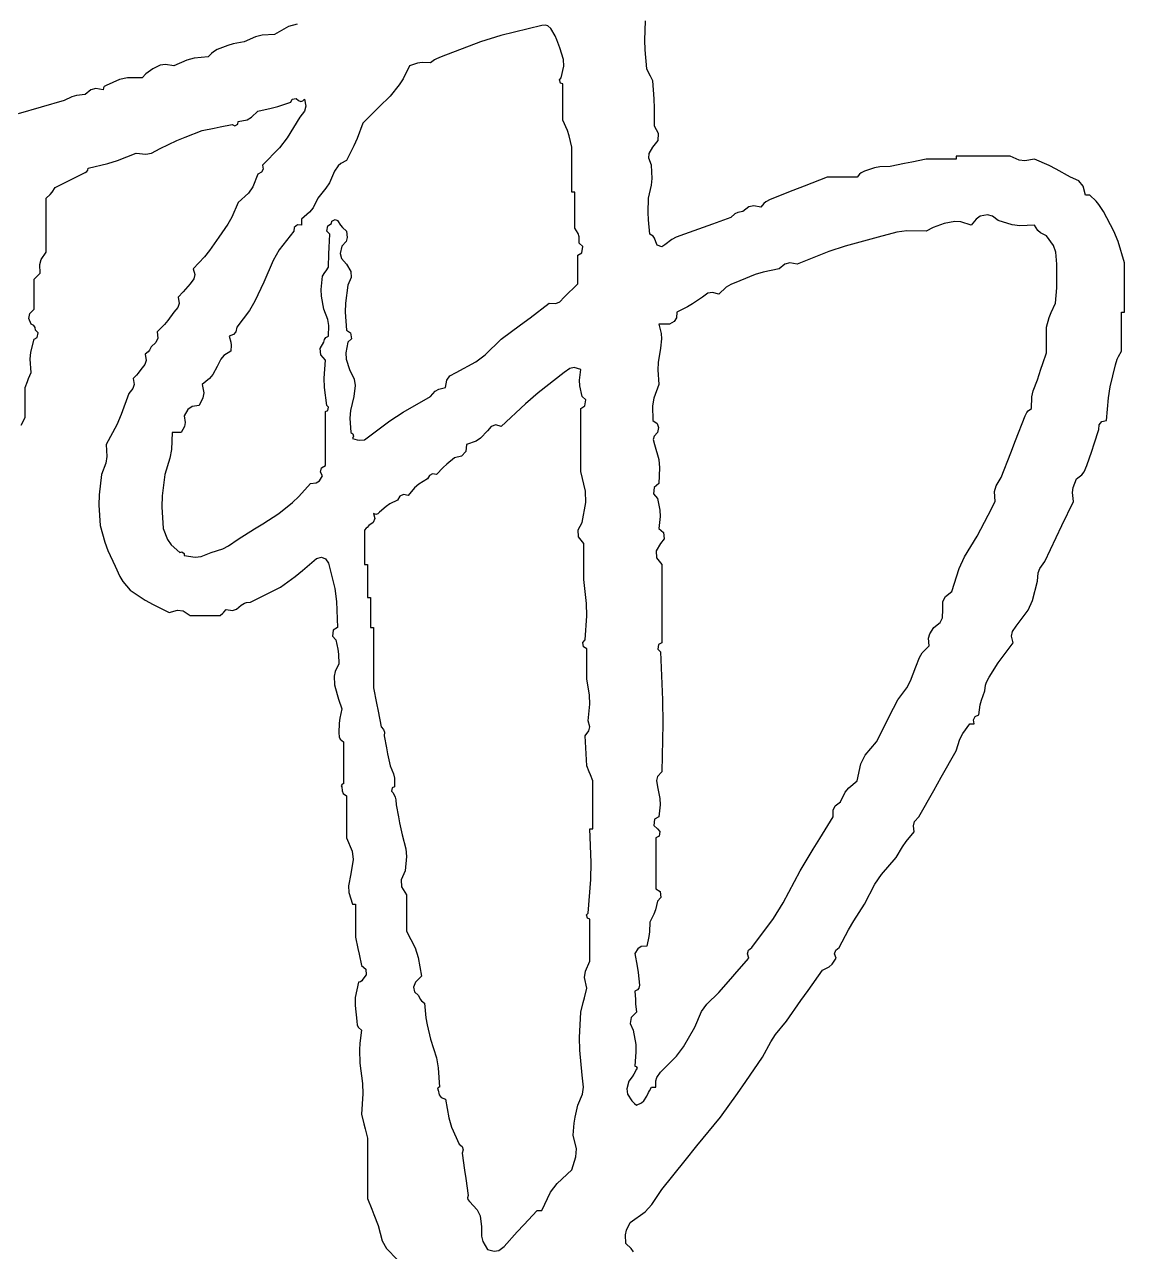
# Model space of a CAD drawing. Header units: millimetres. Extents: x 166235 to 642180, y -176646 to -48310.
# Drawn here: x 270671.5 to 270946.2, y -129372.9 to -129066.5 of the extents above; entities that cross this region are included whole.
import ezdxf

# ---------------------------------------------------------------- set-up
doc = ezdxf.new("R2010")
doc.units = ezdxf.units.MM
doc.header["$LTSCALE"] = 1000

# ---------------------------------------------------------------- blocks, each defined once
blk = doc.blocks.new('NJH')
for p, q in [((9.607355, 9.383949), (9.542323, 9.346971)), ((9.648111, 9.394922), (9.607355, 9.383949)), ((10.778715, 9.388647), (10.58944, 9.341398)), ((10.79619, 9.390497), (10.778715, 9.388647)), ((10.807522, 9.386719), (10.79619, 9.390497)), ((10.820392, 9.374755), (10.807522, 9.386719)), ((10.840805, 9.340611), (10.820392, 9.374755)), ((11.255342, 9.320572), (11.257991, 9.409485)), ((9.403402, 9.312241), (9.352219, 9.303613)), ((9.455539, 9.335958), (9.403402, 9.312241)), ((9.485158, 9.343363), (9.455539, 9.335958)), ((9.542323, 9.346971), (9.485158, 9.343363)), ((10.495714, 9.312021), (10.313332, 9.24278)), ((10.58944, 9.341398), (10.495714, 9.312021)), ((10.849328, 9.322142), (10.840805, 9.340611)), ((10.862068, 9.284456), (10.849328, 9.322142)), ((11.256742, 9.275786), (11.255342, 9.320572)), ((9.251575, 9.258577), (9.236697, 9.24278)), ((9.260153, 9.265725), (9.251575, 9.258577)), ((9.278374, 9.27751), (9.260153, 9.265725)), ((9.326673, 9.296517), (9.278374, 9.27751)), ((9.352219, 9.303613), (9.326673, 9.296517)), ((10.878842, 9.231408), (10.862068, 9.284456)), ((11.264937, 9.187212), (11.256742, 9.275786)), ((9.01487, 9.204723), (8.979694, 9.187212)), ((9.038268, 9.208065), (9.01487, 9.204723)), ((9.076939, 9.201104), (9.038268, 9.208065)), ((9.137287, 9.22793), (9.076939, 9.201104)), ((9.170935, 9.236707), (9.137287, 9.22793)), ((9.236697, 9.24278), (9.170935, 9.236707)), ((10.167465, 9.201104), (10.137274, 9.142105)), ((10.204739, 9.213535), (10.167465, 9.201104)), ((10.225445, 9.216493), (10.204739, 9.213535)), ((10.264709, 9.214996), (10.225445, 9.216493)), ((10.28226, 9.228915), (10.264709, 9.214996)), ((10.292429, 9.234726), (10.28226, 9.228915)), ((10.313332, 9.24278), (10.292429, 9.234726)), ((10.869014, 9.145536), (10.880413, 9.199993)), ((10.880413, 9.199993), (10.878842, 9.231408)), ((8.826273, 9.139217), (8.764368, 9.110806)), ((8.862972, 9.146863), (8.826273, 9.139217)), ((8.931072, 9.145536), (8.862972, 9.146863)), ((8.948404, 9.164398), (8.931072, 9.145536)), ((8.958403, 9.17297), (8.948404, 9.164398)), ((8.979694, 9.187212), (8.958403, 9.17297)), ((10.137274, 9.142105), (10.118828, 9.113727)), ((10.861405, 9.136972), (10.869014, 9.145536)), ((10.865216, 9.121727), (10.861405, 9.136972)), ((11.276051, 9.164985), (11.264937, 9.187212)), ((11.281608, 9.153871), (11.276051, 9.164985)), ((11.292721, 9.131644), (11.281608, 9.153871)), ((8.693939, 9.090624), (8.667123, 9.06913)), ((8.7167, 9.096314), (8.693939, 9.090624)), ((8.750476, 9.089968), (8.7167, 9.096314)), ((8.751815, 9.099895), (8.750476, 9.089968)), ((8.755719, 9.105751), (8.751815, 9.099895)), ((8.764368, 9.110806), (8.755719, 9.105751)), ((10.118828, 9.113727), (10.077167, 9.062184)), ((10.87596, 9.117752), (10.865216, 9.121727)), ((10.87596, 9.05107), (10.87596, 9.117752)), ((11.298183, 9.048424), (11.292721, 9.131644)), ((8.569879, 9.041345), (8.357291, 8.979243)), ((8.606395, 9.058756), (8.569879, 9.041345)), ((8.626921, 9.06462), (8.606395, 9.058756)), ((8.667123, 9.06913), (8.626921, 9.06462)), ((9.558724, 9.014062), (9.618729, 9.034399)), ((9.618729, 9.034399), (9.625021, 9.047093)), ((9.625021, 9.047093), (9.642769, 9.050643)), ((9.642769, 9.050643), (9.653459, 9.041345)), ((9.653459, 9.041345), (9.66422, 9.037416)), ((9.66422, 9.037416), (9.673597, 9.039761)), ((9.673597, 9.039761), (9.681243, 9.048292)), ((9.681243, 9.048292), (9.68759, 9.014516)), ((10.077167, 9.062184), (10.027155, 9.012172)), ((10.87596, 9.017729), (10.87596, 9.05107)), ((11.299575, 9.006662), (11.298183, 9.048424)), ((9.436708, 8.963918), (9.465916, 8.992723)), ((9.465916, 8.992723), (9.527938, 9.005666)), ((9.527938, 9.005666), (9.558724, 9.014062)), ((9.6819, 8.991755), (9.660405, 8.964939)), ((9.68759, 9.014516), (9.6819, 8.991755)), ((10.00215, 8.987166), (9.952138, 8.937155)), ((10.027155, 9.012172), (10.00215, 8.987166)), ((10.87596, 8.951047), (10.87596, 9.017729)), ((11.299667, 8.923263), (11.299575, 9.006662)), ((9.208913, 8.902425), (9.264482, 8.913539)), ((9.264482, 8.913539), (9.292266, 8.919095)), ((9.292266, 8.919095), (9.347834, 8.930209)), ((9.347834, 8.930209), (9.35902, 8.9248)), ((9.35902, 8.9248), (9.373234, 8.931907)), ((9.373234, 8.931907), (9.375618, 8.944101)), ((9.375618, 8.944101), (9.415744, 8.95263)), ((9.415744, 8.95263), (9.436708, 8.963918)), ((9.660405, 8.964939), (9.601941, 8.868443)), ((9.952138, 8.937155), (9.925708, 8.86602)), ((10.8977, 8.903022), (10.87596, 8.951047)), ((11.319219, 8.889521), (11.299667, 8.923263)), ((9.014425, 8.819073), (9.090661, 8.855838)), ((9.090661, 8.855838), (9.129713, 8.872575)), ((9.129713, 8.872575), (9.208913, 8.902425)), ((9.601941, 8.868443), (9.566237, 8.822742)), ((9.925708, 8.86602), (9.910321, 8.83105)), ((10.906213, 8.877483), (10.8977, 8.903022)), ((10.917636, 8.826019), (10.906213, 8.877483)), ((11.292721, 8.826019), (11.31687, 8.856639)), ((11.31687, 8.856639), (11.319219, 8.889521)), ((8.816685, 8.763931), (8.903288, 8.798235)), ((8.903288, 8.798235), (8.948148, 8.792467)), ((8.948148, 8.792467), (8.974701, 8.797446)), ((8.974701, 8.797446), (9.014425, 8.819073)), ((9.566237, 8.822742), (9.486754, 8.742666)), ((9.910321, 8.83105), (9.875732, 8.763504)), ((10.917636, 8.742666), (10.917636, 8.826019)), ((11.274384, 8.774124), (11.27628, 8.796881)), ((11.27628, 8.796881), (11.292721, 8.826019)), ((8.681015, 8.728774), (8.771741, 8.749886)), ((8.771741, 8.749886), (8.816685, 8.763931)), ((9.486754, 8.742666), (9.489942, 8.724303)), ((9.837135, 8.739054), (9.820164, 8.714882)), ((9.849521, 8.749892), (9.837135, 8.739054)), ((9.875732, 8.763504), (9.849521, 8.749892)), ((10.917636, 8.70099), (10.917636, 8.742666)), ((11.285775, 8.742666), (11.274384, 8.774124)), ((11.289346, 8.681393), (11.285775, 8.742666)), ((12.456875, 8.749612), (12.390194, 8.73572)), ((12.490216, 8.756558), (12.456875, 8.749612)), ((12.556898, 8.77045), (12.490216, 8.756558)), ((12.612466, 8.77045), (12.556898, 8.77045)), ((12.64025, 8.77045), (12.612466, 8.77045)), ((12.695819, 8.77045), (12.64025, 8.77045)), ((12.795841, 8.784343), (12.695819, 8.784343)), ((12.695819, 8.784343), (12.695819, 8.778786)), ((12.695819, 8.778786), (12.695819, 8.776007)), ((12.695819, 8.776007), (12.695819, 8.77045)), ((12.845853, 8.784343), (12.795841, 8.784343)), ((12.945876, 8.784343), (12.845853, 8.784343)), ((12.986266, 8.764959), (12.945876, 8.784343)), ((13.013093, 8.761606), (12.986266, 8.764959)), ((13.057012, 8.77045), (13.013093, 8.761606)), ((13.125171, 8.740244), (13.057012, 8.77045)), ((13.158656, 8.723502), (13.125171, 8.740244)), ((8.611555, 8.680152), (8.667123, 8.707936)), ((8.667123, 8.707936), (8.675772, 8.712991)), ((8.675772, 8.712991), (8.679675, 8.718847)), ((8.679675, 8.718847), (8.681015, 8.728774)), ((9.465916, 8.70099), (9.442467, 8.64148)), ((9.48252, 8.709458), (9.465916, 8.70099)), ((9.489942, 8.724303), (9.48252, 8.709458)), ((9.820164, 8.714882), (9.796607, 8.661214)), ((10.917636, 8.617638), (10.917636, 8.70099)), ((12.09846, 8.687098), (11.992711, 8.645855)), ((12.154029, 8.687098), (12.09846, 8.687098)), ((12.181813, 8.687098), (12.154029, 8.687098)), ((12.237381, 8.687098), (12.181813, 8.687098)), ((12.248234, 8.701195), (12.237381, 8.687098)), ((12.255976, 8.707389), (12.248234, 8.701195)), ((12.272111, 8.714882), (12.255976, 8.707389)), ((12.317763, 8.729589), (12.272111, 8.714882)), ((12.342265, 8.733913), (12.317763, 8.729589)), ((12.390194, 8.73572), (12.342265, 8.733913)), ((13.223717, 8.687098), (13.158656, 8.723502)), ((13.263296, 8.669293), (13.223717, 8.687098)), ((8.51396, 8.617185), (8.528203, 8.638476)), ((8.528203, 8.638476), (8.583771, 8.66626)), ((8.583771, 8.66626), (8.611555, 8.680152)), ((9.442467, 8.64148), (9.422592, 8.61243)), ((9.78077, 8.635299), (9.743757, 8.589854)), ((9.796607, 8.661214), (9.78077, 8.635299)), ((11.271883, 8.589854), (11.286444, 8.649479)), ((11.286444, 8.649479), (11.289346, 8.681393)), ((11.992711, 8.645855), (11.939919, 8.625016)), ((13.282801, 8.645887), (13.263296, 8.669293)), ((13.293177, 8.603746), (13.282801, 8.645887)), ((8.486527, 8.589854), (8.505389, 8.607185)), ((8.486527, 8.489831), (8.486527, 8.589854)), ((8.505389, 8.607185), (8.51396, 8.617185)), ((9.375618, 8.569016), (9.345282, 8.502173)), ((9.422592, 8.61243), (9.375618, 8.569016)), ((9.743757, 8.589854), (9.7219, 8.545476)), ((10.923193, 8.617638), (10.917636, 8.617638)), ((10.925971, 8.617638), (10.923193, 8.617638)), ((10.931528, 8.617638), (10.925971, 8.617638)), ((10.931528, 8.550956), (10.931528, 8.617638)), ((11.271598, 8.523115), (11.271883, 8.589854)), ((11.815333, 8.572755), (11.80628, 8.565211)), ((11.834511, 8.582908), (11.815333, 8.572755)), ((11.939919, 8.625016), (11.834511, 8.582908)), ((13.301512, 8.603746), (13.293177, 8.603746)), ((13.30568, 8.603746), (13.301512, 8.603746)), ((13.314015, 8.603746), (13.30568, 8.603746)), ((13.3425, 8.576397), (13.314015, 8.603746)), ((13.355362, 8.560676), (13.3425, 8.576397)), ((9.705297, 8.524346), (9.667351, 8.492609)), ((9.7219, 8.545476), (9.705297, 8.524346)), ((10.931528, 8.517615), (10.931528, 8.550956)), ((10.931528, 8.450933), (10.931528, 8.517615)), ((11.272993, 8.489633), (11.271598, 8.523115)), ((11.672036, 8.516561), (11.653915, 8.499555)), ((11.685006, 8.523046), (11.672036, 8.516561)), ((11.709483, 8.52734), (11.685006, 8.523046)), ((11.736299, 8.548834), (11.709483, 8.52734)), ((11.759059, 8.554524), (11.736299, 8.548834)), ((11.792835, 8.548178), (11.759059, 8.554524)), ((11.80628, 8.565211), (11.792835, 8.548178)), ((12.840731, 8.512848), (12.806955, 8.506501)), ((12.863492, 8.507158), (12.840731, 8.512848)), ((13.376529, 8.52734), (13.355362, 8.560676)), ((13.42523, 8.437534), (13.376529, 8.52734)), ((8.486527, 8.43982), (8.486527, 8.489831)), ((9.32694, 8.469722), (9.28532, 8.409257)), ((9.345282, 8.502173), (9.32694, 8.469722)), ((9.649684, 8.466919), (9.634457, 8.454737)), ((9.667351, 8.464825), (9.649684, 8.466919)), ((9.667351, 8.492609), (9.667351, 8.481496)), ((9.667351, 8.481496), (9.667351, 8.475939)), ((9.667351, 8.475939), (9.667351, 8.464825)), ((9.785705, 8.437307), (9.789231, 8.461993)), ((9.789231, 8.461993), (9.806272, 8.471771)), ((9.806272, 8.471771), (9.808827, 8.483931)), ((9.808827, 8.483931), (9.822795, 8.490915)), ((9.822795, 8.490915), (9.834056, 8.485663)), ((9.834056, 8.485663), (9.848298, 8.464372)), ((9.848298, 8.464372), (9.85687, 8.454372)), ((11.278829, 8.423149), (11.272993, 8.489633)), ((11.567814, 8.468908), (11.524749, 8.453626)), ((11.653915, 8.499555), (11.567814, 8.468908)), ((12.605977, 8.460371), (12.589126, 8.45335)), ((12.64025, 8.471771), (12.605977, 8.460371)), ((12.689204, 8.482374), (12.64025, 8.471771)), ((12.717801, 8.480785), (12.689204, 8.482374)), ((12.765279, 8.464825), (12.717801, 8.480785)), ((12.779582, 8.483567), (12.765279, 8.464825)), ((12.788214, 8.492199), (12.779582, 8.483567)), ((12.806955, 8.506501), (12.788214, 8.492199)), ((12.890307, 8.485663), (12.863492, 8.507158)), ((12.95472, 8.466508), (12.890307, 8.485663)), ((12.989866, 8.462115), (12.95472, 8.466508)), ((13.057012, 8.464825), (12.989866, 8.462115)), ((13.073557, 8.440359), (13.057012, 8.464825)), ((8.486527, 8.339797), (8.486527, 8.43982)), ((9.28532, 8.409257), (9.242739, 8.347433)), ((9.632621, 8.437041), (9.564973, 8.350812)), ((9.634457, 8.454737), (9.632621, 8.437041)), ((9.799326, 8.423149), (9.785705, 8.437307)), ((9.796073, 8.362047), (9.799326, 8.423149)), ((9.85687, 8.454372), (9.875732, 8.437041)), ((9.879693, 8.408305), (9.874019, 8.389391)), ((9.875732, 8.437041), (9.879693, 8.408305)), ((10.947015, 8.426406), (10.931528, 8.450933)), ((10.951794, 8.410475), (10.947015, 8.426406)), ((10.952366, 8.381473), (10.951794, 8.410475)), ((11.293743, 8.41345), (11.278829, 8.423149)), ((11.300425, 8.405098), (11.293743, 8.41345)), ((11.306613, 8.388419), (11.300425, 8.405098)), ((11.381155, 8.399078), (11.34829, 8.374527)), ((11.4, 8.409225), (11.381155, 8.399078)), ((11.438588, 8.423149), (11.4, 8.409225)), ((11.524749, 8.453626), (11.438588, 8.423149)), ((12.334625, 8.409257), (12.181863, 8.36833)), ((12.421203, 8.432336), (12.334625, 8.409257)), ((12.467303, 8.438098), (12.421203, 8.432336)), ((12.556898, 8.437041), (12.467303, 8.438098)), ((12.589126, 8.45335), (12.556898, 8.437041)), ((13.086135, 8.429354), (13.073557, 8.440359)), ((13.11258, 8.416203), (13.086135, 8.429354)), ((13.144846, 8.370117), (13.11258, 8.416203)), ((13.445118, 8.389234), (13.42523, 8.437534)), ((9.242739, 8.347433), (9.21884, 8.31791)), ((9.564973, 8.350812), (9.5362, 8.301898)), ((9.794684, 8.331481), (9.796073, 8.362047)), ((9.854894, 8.367581), (9.8471, 8.334109)), ((9.874019, 8.389391), (9.854894, 8.367581)), ((10.968437, 8.365868), (10.952366, 8.381473)), ((10.964837, 8.337073), (10.968437, 8.365868)), ((11.312018, 8.371699), (11.306613, 8.388419)), ((11.333933, 8.364394), (11.312018, 8.371699)), ((11.34829, 8.374527), (11.333933, 8.364394)), ((12.106306, 8.343145), (11.95954, 8.284229)), ((12.181863, 8.36833), (12.106306, 8.343145)), ((13.155856, 8.340232), (13.144846, 8.370117)), ((13.473774, 8.291175), (13.445118, 8.389234)), ((8.457331, 8.282982), (8.463969, 8.306216)), ((8.463969, 8.306216), (8.486527, 8.339797)), ((9.21884, 8.31791), (9.167237, 8.263391)), ((9.5362, 8.301898), (9.4937, 8.200876)), ((9.79238, 8.270337), (9.794684, 8.331481)), ((9.8471, 8.334109), (9.853104, 8.310095)), ((9.853104, 8.310095), (9.875732, 8.284229)), ((10.94542, 8.325905), (10.964837, 8.337073)), ((10.94542, 8.273115), (10.94542, 8.325905)), ((11.903003, 8.284885), (11.876188, 8.263391)), ((11.925764, 8.290575), (11.903003, 8.284885)), ((11.95954, 8.284229), (11.925764, 8.290575)), ((13.161202, 8.284229), (13.155856, 8.340232)), ((13.473774, 8.199487), (13.473774, 8.291175)), ((8.442072, 8.225882), (8.447629, 8.231439)), ((8.447629, 8.231439), (8.458742, 8.242552)), ((8.458742, 8.242552), (8.457331, 8.282982)), ((9.167237, 8.263391), (9.174424, 8.235983)), ((9.174424, 8.235983), (9.170521, 8.216465)), ((9.7591, 8.16772), (9.764595, 8.22866)), ((9.764595, 8.22866), (9.775709, 8.245331)), ((9.775709, 8.245331), (9.781266, 8.253666)), ((9.781266, 8.253666), (9.79238, 8.270337)), ((9.875732, 8.284229), (9.89564, 8.250696)), ((9.89564, 8.250696), (9.897618, 8.223006)), ((10.94542, 8.24672), (10.94542, 8.273115)), ((10.94542, 8.19393), (10.94542, 8.24672)), ((11.76551, 8.236524), (11.695591, 8.207822)), ((11.802227, 8.247822), (11.76551, 8.236524)), ((11.876188, 8.263391), (11.802227, 8.247822)), ((13.161745, 8.211939), (13.161202, 8.284229)), ((8.430958, 8.214768), (8.442072, 8.225882)), ((8.430958, 8.1592), (8.430958, 8.214768)), ((9.153345, 8.19393), (9.131898, 8.168252)), ((9.170521, 8.216465), (9.153345, 8.19393)), ((9.4937, 8.200876), (9.452484, 8.112842)), ((9.882678, 8.186984), (9.87132, 8.104363)), ((9.897618, 8.223006), (9.882678, 8.186984)), ((10.920414, 8.168925), (10.94542, 8.19393)), ((11.631654, 8.177385), (11.598346, 8.145308)), ((11.652581, 8.190839), (11.631654, 8.177385)), ((11.695591, 8.207822), (11.652581, 8.190839)), ((13.154256, 8.103632), (13.16035, 8.175667)), ((13.16035, 8.175667), (13.161745, 8.211939)), ((13.473774, 8.153643), (13.473774, 8.199487)), ((8.430958, 8.131416), (8.430958, 8.1592)), ((8.430958, 8.075848), (8.430958, 8.131416)), ((9.120763, 8.155726), (9.097777, 8.131416)), ((9.097777, 8.131416), (9.101738, 8.10268)), ((9.131898, 8.168252), (9.120763, 8.155726)), ((9.76054, 8.136039), (9.7591, 8.16772)), ((9.771541, 8.075848), (9.76054, 8.136039)), ((10.862525, 8.109505), (10.882906, 8.131416)), ((10.882906, 8.131416), (10.907911, 8.156422)), ((10.907911, 8.156422), (10.920414, 8.168925)), ((11.52194, 8.131416), (11.476053, 8.101462)), ((11.546937, 8.149858), (11.52194, 8.131416)), ((11.568458, 8.153771), (11.546937, 8.149858)), ((11.598346, 8.145308), (11.568458, 8.153771)), ((13.473774, 8.061956), (13.473774, 8.153643)), ((8.410837, 8.055899), (8.430958, 8.075848)), ((9.076939, 8.061956), (9.049657, 8.023298)), ((9.096064, 8.083766), (9.076939, 8.061956)), ((9.101738, 8.10268), (9.096064, 8.083766)), ((9.426953, 8.070291), (9.368672, 7.992495)), ((9.452484, 8.112842), (9.426953, 8.070291)), ((9.78946, 8.028418), (9.771541, 8.075848)), ((9.87132, 8.104363), (9.869901, 8.061798)), ((9.869901, 8.061798), (9.875732, 7.978603)), ((10.724554, 8.036927), (10.813445, 8.103632)), ((10.813445, 8.103632), (10.843315, 8.10182)), ((10.843315, 8.10182), (10.862525, 8.109505)), ((11.403858, 8.061956), (11.4015, 8.03585)), ((11.452334, 8.087509), (11.403858, 8.061956)), ((11.476053, 8.101462), (11.452334, 8.087509)), ((13.125764, 8.038106), (13.134199, 8.060599)), ((13.134199, 8.060599), (13.154256, 8.103632)), ((13.459882, 7.989717), (13.459882, 8.061956)), ((13.459882, 8.061956), (13.465438, 8.061956)), ((13.465438, 8.061956), (13.468217, 8.061956)), ((13.468217, 8.061956), (13.473774, 8.061956)), ((8.406165, 8.032541), (8.410837, 8.055899)), ((8.417066, 8.006388), (8.406165, 8.032541)), ((8.429469, 8.00013), (8.417066, 8.006388)), ((9.034141, 8.004961), (9.000533, 7.971657)), ((9.049657, 8.023298), (9.034141, 8.004961)), ((9.793947, 8.001496), (9.78946, 8.028418)), ((9.79238, 7.950819), (9.793947, 8.001496)), ((10.591173, 7.936927), (10.680099, 8.003586)), ((10.680099, 8.003586), (10.724554, 8.036927)), ((11.339954, 8.006388), (11.320505, 8.006388)), ((11.320505, 8.006388), (11.331295, 7.963173)), ((11.349679, 8.006388), (11.339954, 8.006388)), ((11.369128, 8.006388), (11.349679, 8.006388)), ((11.39156, 8.019946), (11.369128, 8.006388)), ((11.4015, 8.03585), (11.39156, 8.019946)), ((13.11258, 7.992495), (13.125764, 8.038106)), ((8.435369, 7.992262), (8.429469, 8.00013)), ((8.430958, 7.936927), (8.44586, 7.944899)), ((8.437904, 7.978603), (8.435369, 7.992262)), ((8.449415, 7.966229), (8.437904, 7.978603)), ((8.44586, 7.944899), (8.449415, 7.966229)), ((9.000533, 7.971657), (9.002631, 7.941807)), ((9.353756, 7.959667), (9.333942, 7.950819)), ((9.333942, 7.950819), (9.34128, 7.923878)), ((9.363543, 7.97141), (9.353756, 7.959667)), ((9.368672, 7.992495), (9.363543, 7.97141)), ((9.774076, 7.936694), (9.779977, 7.944561)), ((9.779977, 7.944561), (9.79238, 7.950819)), ((9.875732, 7.978603), (9.895149, 7.967435)), ((9.895149, 7.967435), (9.898749, 7.93864)), ((11.331295, 7.963173), (11.332776, 7.939473)), ((13.11258, 7.945262), (13.11258, 7.992495)), ((13.11258, 7.921646), (13.11258, 7.945262)), ((13.459882, 7.953598), (13.459882, 7.989717)), ((13.459882, 7.881359), (13.459882, 7.953598)), ((8.415296, 7.877582), (8.430958, 7.936927)), ((8.972748, 7.902197), (8.965255, 7.886062)), ((8.994855, 7.922366), (8.972748, 7.902197)), ((9.002631, 7.941807), (8.994855, 7.922366)), ((9.342746, 7.90922), (9.340888, 7.881359)), ((9.34128, 7.923878), (9.342746, 7.90922)), ((9.754252, 7.894392), (9.771541, 7.923035)), ((9.756696, 7.865069), (9.754252, 7.894392)), ((9.771541, 7.923035), (9.774076, 7.936694)), ((9.882678, 7.923035), (9.872075, 7.874082)), ((9.898749, 7.93864), (9.882678, 7.923035)), ((10.516948, 7.864993), (10.591173, 7.936927)), ((11.327451, 7.895251), (11.316605, 7.829399)), ((11.332776, 7.939473), (11.327451, 7.895251)), ((13.11258, 7.874413), (13.11258, 7.921646)), ((8.412362, 7.845311), (8.415296, 7.877582)), ((8.417066, 7.784115), (8.412362, 7.845311)), ((8.948925, 7.838731), (8.943251, 7.819817)), ((8.959061, 7.87832), (8.944964, 7.867467)), ((8.944964, 7.867467), (8.948925, 7.838731)), ((8.965255, 7.886062), (8.959061, 7.87832)), ((9.29499, 7.845382), (9.278374, 7.811899)), ((9.309334, 7.861319), (9.29499, 7.845382)), ((9.340888, 7.881359), (9.309334, 7.861319)), ((9.778488, 7.839683), (9.756696, 7.865069)), ((9.772656, 7.756488), (9.778488, 7.839683)), ((9.872075, 7.874082), (9.873664, 7.845484)), ((9.873664, 7.845484), (9.889624, 7.798007)), ((10.382792, 7.784115), (10.47371, 7.833286)), ((10.47371, 7.833286), (10.516948, 7.864993)), ((13.09591, 7.824402), (13.11258, 7.874413)), ((13.432098, 7.818845), (13.440534, 7.844876)), ((13.440534, 7.844876), (13.446213, 7.857653)), ((13.446213, 7.857653), (13.459882, 7.881359)), ((8.405953, 7.756331), (8.417066, 7.784115)), ((8.912341, 7.779786), (8.905193, 7.771209)), ((8.924126, 7.798007), (8.912341, 7.779786)), ((8.943251, 7.819817), (8.924126, 7.798007)), ((9.278374, 7.811899), (9.257592, 7.773797)), ((9.889624, 7.798007), (9.911817, 7.752421)), ((10.353345, 7.767289), (10.382792, 7.784115)), ((10.882906, 7.784115), (10.762022, 7.689199)), ((10.908118, 7.802261), (10.882906, 7.784115)), ((10.929326, 7.806117), (10.908118, 7.802261)), ((10.959312, 7.798007), (10.929326, 7.806117)), ((10.953819, 7.74822), (10.959312, 7.798007)), ((11.316605, 7.829399), (11.315175, 7.795073)), ((11.315175, 7.795073), (11.320505, 7.728546)), ((13.070904, 7.749385), (13.087575, 7.799396)), ((13.087575, 7.799396), (13.09591, 7.824402)), ((13.407776, 7.717581), (13.432098, 7.818845)), ((8.389282, 7.714654), (8.400396, 7.742439)), ((8.400396, 7.742439), (8.405953, 7.756331)), ((8.893357, 7.727595), (8.887683, 7.70868)), ((8.905193, 7.771209), (8.889396, 7.756331)), ((8.889396, 7.756331), (8.893357, 7.727595)), ((9.242643, 7.755858), (9.208913, 7.728546)), ((9.208913, 7.728546), (9.215389, 7.689791)), ((9.257592, 7.773797), (9.242643, 7.755858)), ((9.774075, 7.713924), (9.772656, 7.756488)), ((9.916671, 7.723298), (9.910462, 7.672978)), ((9.911817, 7.752421), (9.916671, 7.723298)), ((10.33417, 7.714654), (10.3399, 7.748082)), ((10.3399, 7.748082), (10.353345, 7.767289)), ((10.955284, 7.72185), (10.953819, 7.74822)), ((10.966258, 7.672978), (10.955284, 7.72185)), ((11.320505, 7.728546), (11.296519, 7.665343)), ((13.051369, 7.699099), (13.070904, 7.749385)), ((13.399347, 7.665603), (13.407776, 7.717581)), ((8.389282, 7.659086), (8.389282, 7.714654)), ((8.868558, 7.68687), (8.834096, 7.58954)), ((8.887683, 7.70868), (8.868558, 7.68687)), ((9.21209, 7.666694), (9.195021, 7.631302)), ((9.215389, 7.689791), (9.21209, 7.666694)), ((9.785434, 7.631302), (9.774075, 7.713924)), ((9.910462, 7.672978), (9.894081, 7.608101)), ((10.137783, 7.599992), (10.264709, 7.672978)), ((10.264709, 7.672978), (10.286634, 7.696836)), ((10.286634, 7.696836), (10.302801, 7.706537)), ((10.302801, 7.706537), (10.33417, 7.714654)), ((10.762022, 7.689199), (10.70346, 7.639003)), ((10.982329, 7.657374), (10.966258, 7.672978)), ((11.296519, 7.665343), (11.29053, 7.629408)), ((13.04312, 7.61741), (13.045517, 7.671304)), ((13.045517, 7.671304), (13.051369, 7.699099)), ((13.390421, 7.561842), (13.399347, 7.665603)), ((8.389282, 7.631302), (8.389282, 7.659086)), ((8.389282, 7.575734), (8.389282, 7.631302)), ((9.142387, 7.612126), (9.125561, 7.58268)), ((9.161594, 7.625571), (9.142387, 7.612126)), ((9.195021, 7.631302), (9.161594, 7.625571)), ((9.778488, 7.603518), (9.789231, 7.607493)), ((9.793043, 7.622739), (9.785434, 7.631302)), ((9.789231, 7.607493), (9.793043, 7.622739)), ((9.894081, 7.608101), (9.891153, 7.572967)), ((10.70346, 7.639003), (10.591173, 7.534058)), ((10.959312, 7.61741), (10.97873, 7.628578)), ((10.959312, 7.500717), (10.959312, 7.61741)), ((10.97873, 7.628578), (10.982329, 7.657374)), ((11.29053, 7.629408), (11.292721, 7.561842)), ((13.022829, 7.598815), (13.029023, 7.606557)), ((13.029023, 7.606557), (13.04312, 7.61741)), ((8.370927, 7.540441), (8.389282, 7.575734)), ((8.834096, 7.58954), (8.813023, 7.541774)), ((9.125561, 7.58268), (9.130016, 7.551937)), ((9.130016, 7.551937), (9.12666, 7.53348)), ((9.778488, 7.503495), (9.778488, 7.603518)), ((9.891153, 7.572967), (9.89657, 7.506274)), ((9.959084, 7.471543), (10.076205, 7.559407)), ((10.076205, 7.559407), (10.137783, 7.599992)), ((11.292721, 7.561842), (11.311942, 7.54791)), ((11.311942, 7.54791), (11.31888, 7.529408)), ((12.969772, 7.469204), (13.015336, 7.58268)), ((13.015336, 7.58268), (13.022829, 7.598815)), ((13.357375, 7.5418), (13.369445, 7.556285)), ((13.369445, 7.556285), (13.390421, 7.561842)), ((8.813023, 7.541774), (8.764368, 7.450705)), ((9.069993, 7.506274), (9.066658, 7.427318)), ((9.086663, 7.506274), (9.069993, 7.506274)), ((9.094999, 7.506274), (9.086663, 7.506274)), ((9.111669, 7.506274), (9.094999, 7.506274)), ((9.12666, 7.53348), (9.111669, 7.506274)), ((9.778488, 7.453484), (9.778488, 7.503495)), ((9.89657, 7.506274), (9.905401, 7.498977)), ((9.905401, 7.498977), (9.907875, 7.489084)), ((10.528658, 7.51322), (10.496332, 7.480154)), ((10.54459, 7.534218), (10.528658, 7.51322)), ((10.565828, 7.541298), (10.54459, 7.534218)), ((10.591173, 7.534058), (10.565828, 7.541298)), ((10.959312, 7.44237), (10.959312, 7.500717)), ((11.313559, 7.506274), (11.298427, 7.489071)), ((11.31888, 7.529408), (11.313559, 7.506274)), ((13.333464, 7.453484), (13.355691, 7.520166)), ((13.355691, 7.520166), (13.357375, 7.5418)), ((8.764368, 7.450705), (8.767713, 7.394615)), ((9.778488, 7.353461), (9.778488, 7.453484)), ((9.907875, 7.489084), (9.903516, 7.47849)), ((9.903516, 7.47849), (9.924879, 7.471752)), ((9.924879, 7.471752), (9.93672, 7.470271)), ((9.93672, 7.470271), (9.959084, 7.471543)), ((10.431414, 7.450705), (10.427637, 7.417463)), ((10.474916, 7.466387), (10.431414, 7.450705)), ((10.496332, 7.480154), (10.474916, 7.466387)), ((10.959312, 7.325677), (10.959312, 7.44237)), ((11.298427, 7.489071), (11.294411, 7.473006)), ((11.294411, 7.473006), (11.299667, 7.450705)), ((11.299667, 7.450705), (11.319788, 7.380826)), ((12.94754, 7.412236), (12.969772, 7.469204)), ((13.32235, 7.420143), (13.333464, 7.453484)), ((8.767713, 7.394615), (8.763184, 7.364425)), ((9.059461, 7.387015), (9.035263, 7.311785)), ((9.066658, 7.427318), (9.059461, 7.387015)), ((10.375846, 7.388191), (10.340334, 7.360181)), ((10.408416, 7.39584), (10.375846, 7.388191)), ((10.427637, 7.417463), (10.408416, 7.39584)), ((11.319788, 7.380826), (11.324183, 7.342734)), ((12.904199, 7.297893), (12.94754, 7.412236)), ((13.300123, 7.353461), (13.32235, 7.420143)), ((8.763184, 7.364425), (8.74353, 7.311785)), ((9.75515, 7.322725), (9.761019, 7.343264)), ((9.764595, 7.304839), (9.75515, 7.322725)), ((9.761019, 7.343264), (9.778488, 7.353461)), ((10.32348, 7.344732), (10.292493, 7.311785)), ((10.340334, 7.360181), (10.32348, 7.344732)), ((10.981531, 7.233819), (10.959312, 7.325677)), ((11.324183, 7.342734), (11.320505, 7.270109)), ((13.276958, 7.3098), (13.288116, 7.324146)), ((13.288116, 7.324146), (13.300123, 7.353461)), ((8.74353, 7.311785), (8.73233, 7.217944)), ((9.035263, 7.311785), (9.023729, 7.21239)), ((9.654999, 7.210334), (9.709027, 7.270109)), ((9.709027, 7.270109), (9.735133, 7.272466)), ((9.735133, 7.272466), (9.751037, 7.282406)), ((9.751037, 7.282406), (9.764595, 7.304839)), ((10.210162, 7.266743), (10.191118, 7.250629)), ((10.250817, 7.290947), (10.210162, 7.266743)), ((10.259285, 7.30755), (10.250817, 7.290947)), ((10.27413, 7.314973), (10.259285, 7.30755)), ((10.292493, 7.311785), (10.27413, 7.314973)), ((11.320505, 7.270109), (11.299231, 7.252023)), ((12.879757, 7.259133), (12.904199, 7.297893)), ((13.236251, 7.251765), (13.251501, 7.290947)), ((13.251501, 7.290947), (13.276958, 7.3098)), ((8.73233, 7.217944), (8.730918, 7.169957)), ((9.023729, 7.21239), (9.022318, 7.161609)), ((9.625499, 7.182238), (9.654999, 7.210334)), ((10.1226, 7.211956), (10.111897, 7.193702)), ((10.13992, 7.219379), (10.1226, 7.211956)), ((10.160519, 7.21454), (10.13992, 7.219379)), ((10.191118, 7.250629), (10.160519, 7.21454)), ((10.98304, 7.182517), (10.981531, 7.233819)), ((11.299231, 7.252023), (11.296288, 7.222589)), ((11.296288, 7.222589), (11.313559, 7.200648)), ((12.873088, 7.232458), (12.879757, 7.259133)), ((12.876415, 7.186756), (12.873088, 7.232458)), ((13.233158, 7.228565), (13.236251, 7.251765)), ((13.237609, 7.186756), (13.233158, 7.228565)), ((8.730918, 7.169957), (8.736584, 7.07562)), ((9.022318, 7.161609), (9.028317, 7.061728)), ((9.563161, 7.131188), (9.625499, 7.182238)), ((10.059025, 7.164146), (10.028544, 7.138134)), ((10.076163, 7.175571), (10.059025, 7.164146)), ((10.111897, 7.193702), (10.076163, 7.175571)), ((10.966258, 7.089512), (10.98304, 7.182517)), ((11.313559, 7.200648), (11.324604, 7.146118)), ((12.843106, 7.122836), (12.876415, 7.186756)), ((13.184825, 7.075617), (13.237609, 7.186756)), ((9.488554, 7.08331), (9.563161, 7.131188)), ((10.006558, 7.108168), (9.999427, 7.089152)), ((10.011354, 7.12683), (10.00076, 7.131188)), ((10.00076, 7.131188), (10.006558, 7.108168)), ((10.021248, 7.129303), (10.011354, 7.12683)), ((10.028544, 7.138134), (10.021248, 7.129303)), ((11.326055, 7.117088), (11.320505, 7.061728)), ((11.324604, 7.146118), (11.326055, 7.117088)), ((12.826436, 7.090885), (12.843106, 7.122836)), ((8.736584, 7.07562), (8.757606, 6.998435)), ((9.028317, 7.061728), (9.047458, 7.011291)), ((9.375618, 7.013106), (9.45104, 7.05969)), ((9.45104, 7.05969), (9.488554, 7.08331)), ((9.967419, 7.063117), (9.959084, 7.054782)), ((9.959084, 7.054782), (9.959084, 6.990878)), ((9.971587, 7.067285), (9.967419, 7.063117)), ((9.979922, 7.07562), (9.971587, 7.067285)), ((9.999427, 7.089152), (9.979922, 7.07562)), ((10.946707, 7.05577), (10.966258, 7.089512)), ((10.949055, 7.022888), (10.946707, 7.05577)), ((11.320505, 7.061728), (11.34178, 7.043642)), ((11.34178, 7.043642), (11.344723, 7.014208)), ((12.793063, 7.026998), (12.826436, 7.090885)), ((13.158431, 7.020049), (13.184825, 7.075617)), ((8.757606, 6.998435), (8.771717, 6.960335)), ((9.047458, 7.011291), (9.064485, 6.986524)), ((9.064485, 6.986524), (9.104723, 6.950591)), ((9.303526, 6.968596), (9.329452, 6.98156)), ((9.329452, 6.98156), (9.375618, 7.013106)), ((9.959084, 6.990878), (9.959084, 6.958927)), ((10.973204, 6.992268), (10.949055, 7.022888)), ((10.973204, 6.925586), (10.973204, 6.992268)), ((11.327451, 6.992268), (11.3079, 6.958526)), ((11.344723, 7.014208), (11.327451, 6.992268)), ((12.733939, 6.930544), (12.793063, 7.026998)), ((13.105634, 6.908915), (13.158431, 7.020049)), ((8.771717, 6.960335), (8.806044, 6.888077)), ((9.104723, 6.950591), (9.11405, 6.954247)), ((9.11405, 6.954247), (9.125348, 6.946715)), ((9.125348, 6.946715), (9.125561, 6.936699)), ((9.125561, 6.936699), (9.175354, 6.929443)), ((9.175354, 6.929443), (9.203604, 6.932582)), ((9.203604, 6.932582), (9.250589, 6.950591)), ((9.250589, 6.950591), (9.303526, 6.968596)), ((9.736811, 6.922807), (9.759831, 6.928605)), ((9.759831, 6.928605), (9.778848, 6.921474)), ((9.959084, 6.958927), (9.959084, 6.895023)), ((10.973204, 6.892245), (10.973204, 6.925586)), ((11.3079, 6.958526), (11.310249, 6.925643)), ((11.310249, 6.925643), (11.334397, 6.895023)), ((12.709652, 6.877684), (12.733939, 6.930544)), ((8.806044, 6.888077), (8.827468, 6.840232)), ((9.639203, 6.840421), (9.672692, 6.866933)), ((9.672692, 6.866933), (9.736811, 6.922807)), ((9.778848, 6.921474), (9.79238, 6.901969)), ((9.79238, 6.901969), (9.821215, 6.784837)), ((9.959084, 6.895023), (9.964641, 6.895023)), ((9.964641, 6.895023), (9.967419, 6.895023)), ((9.967419, 6.895023), (9.972976, 6.895023)), ((9.972976, 6.895023), (9.972976, 6.833898)), ((10.973204, 6.825563), (10.973204, 6.892245)), ((11.334397, 6.895023), (11.334397, 6.750546)), ((12.674981, 6.769995), (12.709652, 6.877684)), ((13.075251, 6.857071), (13.083093, 6.877459)), ((13.083093, 6.877459), (13.105634, 6.908915)), ((8.827468, 6.840232), (8.841886, 6.817165)), ((8.841886, 6.817165), (8.875504, 6.776941)), ((9.570107, 6.790833), (9.639203, 6.840421)), ((9.972976, 6.833898), (9.972976, 6.803336)), ((10.986028, 6.715134), (10.973204, 6.825563)), ((13.048837, 6.729321), (13.070904, 6.818617)), ((13.070904, 6.818617), (13.075251, 6.857071)), ((8.875504, 6.776941), (8.945135, 6.73104)), ((9.486754, 6.749157), (9.514539, 6.763049)), ((9.514539, 6.763049), (9.570107, 6.790833)), ((9.821215, 6.784837), (9.829726, 6.723842)), ((9.972976, 6.803336), (9.972976, 6.742211)), ((12.645851, 6.746735), (12.674981, 6.769995)), ((8.945135, 6.73104), (8.98151, 6.710055)), ((8.98151, 6.710055), (9.056101, 6.67275)), ((9.3677, 6.688356), (9.38951, 6.707481)), ((9.38951, 6.707481), (9.404912, 6.715941)), ((9.404912, 6.715941), (9.413789, 6.7189)), ((9.413789, 6.7189), (9.431186, 6.721373)), ((9.431186, 6.721373), (9.486754, 6.749157)), ((9.829726, 6.723842), (9.834056, 6.60329)), ((9.972976, 6.742211), (9.978533, 6.742211)), ((9.978533, 6.742211), (9.981311, 6.742211)), ((9.981311, 6.742211), (9.986868, 6.742211)), ((9.986868, 6.742211), (9.986868, 6.686642)), ((10.98744, 6.658654), (10.986028, 6.715134)), ((11.334397, 6.750546), (11.334397, 6.678307)), ((12.633304, 6.686642), (12.634434, 6.723902)), ((12.634434, 6.723902), (12.645851, 6.746735)), ((13.027924, 6.684506), (13.048837, 6.729321)), ((9.056101, 6.67275), (9.09366, 6.684291)), ((9.09366, 6.684291), (9.120519, 6.680454)), ((9.120519, 6.680454), (9.153345, 6.658858)), ((9.153345, 6.658858), (9.208913, 6.658858)), ((9.208913, 6.658858), (9.236697, 6.658858)), ((9.236697, 6.658858), (9.292266, 6.658858)), ((9.292266, 6.658858), (9.303379, 6.669972)), ((9.303379, 6.669972), (9.308936, 6.675529)), ((9.308936, 6.675529), (9.32005, 6.686642)), ((9.32005, 6.686642), (9.348785, 6.682681)), ((9.348785, 6.682681), (9.3677, 6.688356)), ((9.986868, 6.686642), (9.986868, 6.658858)), ((9.986868, 6.658858), (9.986868, 6.60329)), ((10.98015, 6.547722), (10.98744, 6.658654)), ((11.334397, 6.678307), (11.334397, 6.53383)), ((12.620758, 6.62655), (12.632175, 6.649383)), ((12.632175, 6.649383), (12.633304, 6.686642)), ((12.97366, 6.610236), (13.027924, 6.684506)), ((9.814638, 6.592122), (9.811039, 6.563326)), ((9.834056, 6.60329), (9.814638, 6.592122)), ((9.986868, 6.60329), (9.992425, 6.60329)), ((9.992425, 6.60329), (9.995204, 6.60329)), ((9.995204, 6.60329), (10.00076, 6.60329)), ((10.00076, 6.60329), (10.00076, 6.492154)), ((12.57303, 6.57439), (12.591628, 6.60329)), ((12.591628, 6.60329), (12.620758, 6.62655)), ((12.951657, 6.563816), (12.955513, 6.585024)), ((12.955513, 6.585024), (12.97366, 6.610236)), ((9.811039, 6.563326), (9.82711, 6.547722)), ((9.82711, 6.547722), (9.835966, 6.503805)), ((10.968639, 6.535348), (10.98015, 6.547722)), ((10.972194, 6.514018), (10.968639, 6.535348)), ((11.319496, 6.525858), (11.315941, 6.504528)), ((11.334397, 6.53383), (11.319496, 6.525858)), ((12.56798, 6.55419), (12.57303, 6.57439)), ((12.57079, 6.519938), (12.56798, 6.55419)), ((12.91239, 6.472062), (12.959768, 6.53383)), ((12.959768, 6.53383), (12.951657, 6.563816)), ((9.835966, 6.503805), (9.838775, 6.481331)), ((9.838775, 6.481331), (9.841002, 6.436586)), ((10.00076, 6.492154), (10.00076, 6.436586)), ((10.987096, 6.506046), (10.972194, 6.514018)), ((10.987096, 6.450478), (10.987096, 6.506046)), ((11.315941, 6.504528), (11.327451, 6.492154)), ((11.327451, 6.492154), (11.337451, 6.270089)), ((12.52526, 6.465704), (12.538713, 6.486631)), ((12.538713, 6.486631), (12.57079, 6.519938)), ((12.890067, 6.439972), (12.91239, 6.472062)), ((9.841002, 6.436586), (9.823025, 6.401098)), ((10.00076, 6.436586), (10.00076, 6.325449)), ((10.987096, 6.422693), (10.987096, 6.450478)), ((10.987096, 6.367125), (10.987096, 6.422693)), ((12.484438, 6.357275), (12.508276, 6.422693)), ((12.508276, 6.422693), (12.52526, 6.465704)), ((12.848631, 6.374071), (12.890067, 6.439972)), ((9.823025, 6.401098), (9.818306, 6.379079)), ((9.818306, 6.379079), (9.820164, 6.339341)), ((11.00046, 6.290436), (10.987096, 6.367125)), ((12.467019, 6.325341), (12.484438, 6.357275)), ((12.835571, 6.351176), (12.848631, 6.374071)), ((9.820164, 6.339341), (9.831976, 6.294289)), ((10.00076, 6.325449), (10.01527, 6.253332)), ((12.424924, 6.269881), (12.467019, 6.325341)), ((12.812754, 6.268272), (12.827793, 6.311557)), ((12.827793, 6.311557), (12.831082, 6.337709)), ((12.831082, 6.337709), (12.835571, 6.351176)), ((9.831976, 6.294289), (9.838952, 6.271966)), ((9.838952, 6.271966), (9.854894, 6.228205)), ((10.01527, 6.253332), (10.022217, 6.217207)), ((10.994042, 6.172637), (11.001901, 6.250084)), ((11.001901, 6.250084), (11.00046, 6.290436)), ((11.337451, 6.270089), (11.338843, 6.158717)), ((12.386026, 6.192085), (12.424924, 6.269881)), ((12.800009, 6.200421), (12.807109, 6.24569)), ((12.807109, 6.24569), (12.812754, 6.268272)), ((9.854894, 6.228205), (9.844629, 6.184596)), ((10.022217, 6.217207), (10.035491, 6.144852)), ((12.366577, 6.153188), (12.386026, 6.192085)), ((12.775983, 6.177108), (12.783406, 6.191953)), ((12.783406, 6.191953), (12.800009, 6.200421)), ((9.841787, 6.161862), (9.841002, 6.117068)), ((9.844629, 6.184596), (9.841787, 6.161862)), ((10.035491, 6.144852), (10.047467, 6.131994)), ((10.047467, 6.131994), (10.051249, 6.120649)), ((11.001003, 6.145171), (10.994042, 6.172637)), ((10.997139, 6.125852), (11.001003, 6.145171)), ((11.338843, 6.158717), (11.334397, 5.936472)), ((12.327679, 6.075392), (12.366577, 6.153188)), ((12.726116, 6.113045), (12.758333, 6.158744)), ((12.758333, 6.158744), (12.766668, 6.158744)), ((12.766668, 6.158744), (12.770836, 6.158744)), ((12.770836, 6.158744), (12.779171, 6.158744)), ((12.779171, 6.158744), (12.775983, 6.177108)), ((9.841002, 6.117068), (9.841567, 6.098439)), ((9.841567, 6.098439), (9.847275, 6.087022)), ((9.847275, 6.087022), (9.86184, 6.075392)), ((9.86184, 6.075392), (9.86184, 5.997597)), ((10.051249, 6.120649), (10.049383, 6.103176)), ((10.049383, 6.103176), (10.060496, 6.047608)), ((10.98015, 6.103176), (10.997139, 6.125852)), ((10.983194, 6.047622), (10.98015, 6.103176)), ((12.275271, 6.01394), (12.327679, 6.075392)), ((12.695819, 6.033716), (12.713048, 6.08691)), ((12.713048, 6.08691), (12.726116, 6.113045)), ((10.060496, 6.047608), (10.066053, 6.019824)), ((10.066053, 6.019824), (10.077167, 5.964256)), ((10.984583, 6.019837), (10.983194, 6.047622)), ((10.987096, 5.964256), (10.984583, 6.019837)), ((12.626454, 5.911412), (12.695819, 6.033716)), ((9.86184, 5.997597), (9.86184, 5.958699)), ((9.86184, 5.958699), (9.86184, 5.880903)), ((10.077167, 5.964256), (10.092963, 5.927745)), ((10.99821, 5.936472), (10.987096, 5.964256)), ((12.237381, 5.894795), (12.255097, 5.973594)), ((12.255097, 5.973594), (12.275271, 6.01394)), ((10.092963, 5.927745), (10.097454, 5.906788)), ((10.097454, 5.906788), (10.098005, 5.867011)), ((11.003767, 5.92258), (10.99821, 5.936472)), ((11.01488, 5.894795), (11.003767, 5.92258)), ((11.314876, 5.915016), (11.309072, 5.89567)), ((11.334397, 5.936472), (11.314876, 5.915016)), ((12.591724, 5.850287), (12.626454, 5.911412)), ((9.855666, 5.880211), (9.851743, 5.872366)), ((9.851743, 5.872366), (9.854894, 5.867011)), ((9.854894, 5.867011), (9.855459, 5.848382)), ((9.855459, 5.848382), (9.861167, 5.836965)), ((9.86184, 5.880903), (9.855666, 5.880211)), ((10.087261, 5.863036), (10.08345, 5.847791)), ((10.08345, 5.847791), (10.091059, 5.839227)), ((10.098005, 5.867011), (10.087261, 5.863036)), ((11.01488, 5.805886), (11.01488, 5.894795)), ((11.309072, 5.89567), (11.313559, 5.867011)), ((11.313559, 5.867011), (11.324604, 5.812481)), ((12.182832, 5.841928), (12.199435, 5.863059)), ((12.199435, 5.863059), (12.237381, 5.894795)), ((12.522168, 5.728091), (12.591724, 5.850287)), ((9.861167, 5.836965), (9.875732, 5.825335)), ((9.875732, 5.825335), (9.875732, 5.74754)), ((10.091059, 5.839227), (10.101494, 5.81883)), ((10.101494, 5.81883), (10.104559, 5.806567)), ((10.104559, 5.806567), (10.104951, 5.783659)), ((11.01488, 5.761432), (11.01488, 5.805886)), ((11.324604, 5.812481), (11.326055, 5.783451)), ((12.136391, 5.778561), (12.160975, 5.797551)), ((12.160975, 5.797551), (12.182832, 5.841928)), ((9.875732, 5.74754), (9.875732, 5.708642)), ((10.104951, 5.783659), (10.116064, 5.728091)), ((11.01488, 5.672523), (11.01488, 5.761432)), ((11.326055, 5.783451), (11.320505, 5.728091)), ((12.126245, 5.728091), (12.126686, 5.759151)), ((12.126686, 5.759151), (12.136391, 5.778561)), ((9.875732, 5.708642), (9.875732, 5.630846)), ((10.116064, 5.728091), (10.121621, 5.700307)), ((10.121621, 5.700307), (10.132735, 5.644738)), ((11.301088, 5.716922), (11.297489, 5.688127)), ((11.297489, 5.688127), (11.313559, 5.672523)), ((11.320505, 5.728091), (11.301088, 5.716922)), ((12.064671, 5.628344), (12.126245, 5.728091)), ((12.497369, 5.687366), (12.503043, 5.706281)), ((12.50133, 5.658631), (12.497369, 5.687366)), ((12.503043, 5.706281), (12.522168, 5.728091)), ((9.875732, 5.630846), (9.901672, 5.568854)), ((10.132735, 5.644738), (10.15015, 5.580131)), ((11.007211, 5.517031), (11.000988, 5.672523)), ((11.000988, 5.672523), (11.006545, 5.672523)), ((11.006545, 5.672523), (11.009323, 5.672523)), ((11.009323, 5.672523), (11.01488, 5.672523)), ((11.321515, 5.638819), (11.306613, 5.630846)), ((11.306613, 5.630846), (11.306613, 5.53638)), ((11.313559, 5.672523), (11.32507, 5.660148)), ((11.32507, 5.660148), (11.321515, 5.638819)), ((12.034107, 5.57833), (12.064671, 5.628344)), ((12.464514, 5.614053), (12.50133, 5.658631)), ((9.901672, 5.568854), (9.906453, 5.530612)), ((10.15015, 5.580131), (10.153108, 5.544632)), ((11.973432, 5.478034), (12.034107, 5.57833)), ((12.417978, 5.540548), (12.447653, 5.590166)), ((12.447653, 5.590166), (12.464514, 5.614053)), ((9.906453, 5.530612), (9.89657, 5.464142)), ((10.153108, 5.544632), (10.146627, 5.478034)), ((11.005812, 5.438715), (11.007211, 5.517031)), ((11.306613, 5.53638), (11.306613, 5.489147)), ((12.349859, 5.461918), (12.417978, 5.540548)), ((9.89657, 5.464142), (9.885171, 5.409684)), ((10.146627, 5.478034), (10.128822, 5.437206)), ((11.306613, 5.489147), (11.306613, 5.394682)), ((11.895274, 5.330133), (11.973432, 5.478034)), ((12.319868, 5.417645), (12.349859, 5.461918)), ((9.885171, 5.409684), (9.886741, 5.37827)), ((10.128822, 5.437206), (10.130823, 5.40519)), ((10.130823, 5.40519), (10.153573, 5.366897)), ((10.994042, 5.283545), (11.005812, 5.438715)), ((11.306613, 5.394682), (11.326031, 5.383513)), ((12.272111, 5.325221), (12.319868, 5.417645)), ((9.886741, 5.37827), (9.903516, 5.325221)), ((10.153573, 5.366897), (10.153573, 5.300216)), ((11.313559, 5.339113), (11.305039, 5.298698)), ((11.32963, 5.354718), (11.313559, 5.339113)), ((11.326031, 5.383513), (11.32963, 5.354718)), ((9.903516, 5.325221), (9.909073, 5.325221)), ((9.909073, 5.325221), (9.911851, 5.325221)), ((9.911851, 5.325221), (9.917408, 5.325221)), ((9.917408, 5.325221), (9.917408, 5.264096)), ((10.153573, 5.300216), (10.153573, 5.266875)), ((10.986433, 5.274982), (10.994042, 5.283545)), ((11.297839, 5.278538), (11.278829, 5.241869)), ((11.305039, 5.298698), (11.297839, 5.278538)), ((11.85033, 5.258503), (11.895274, 5.330133)), ((12.221431, 5.246769), (12.272111, 5.325221)), ((9.917408, 5.264096), (9.917408, 5.233534)), ((9.917408, 5.233534), (9.917408, 5.172409)), ((10.153573, 5.266875), (10.153573, 5.200193)), ((10.990244, 5.259736), (10.986433, 5.274982)), ((11.000988, 5.255761), (10.990244, 5.259736)), ((11.000988, 5.177966), (11.000988, 5.255761)), ((11.278829, 5.241869), (11.277325, 5.197094)), ((11.751159, 5.123786), (11.85033, 5.258503)), ((12.197726, 5.206331), (12.221431, 5.246769)), ((9.917408, 5.172409), (9.929007, 5.119723)), ((10.153573, 5.200193), (10.193577, 5.121967)), ((11.000988, 5.139068), (11.000988, 5.177966)), ((11.274501, 5.1745), (11.264937, 5.130733)), ((11.277325, 5.197094), (11.274501, 5.1745)), ((12.154029, 5.123786), (12.197726, 5.206331)), ((9.929007, 5.119723), (9.934565, 5.093324)), ((10.193577, 5.121967), (10.208101, 5.078395)), ((11.000988, 5.061272), (11.000988, 5.139068)), ((11.222927, 5.118435), (11.209369, 5.096002)), ((11.238832, 5.128375), (11.222927, 5.118435)), ((11.264937, 5.130733), (11.238832, 5.128375)), ((11.730576, 5.094253), (11.735394, 5.111114)), ((11.735394, 5.111114), (11.751159, 5.123786)), ((12.133446, 5.094253), (12.138263, 5.111114)), ((12.138263, 5.111114), (12.154029, 5.123786)), ((9.934565, 5.093324), (9.945192, 5.040434)), ((10.208101, 5.078395), (10.223033, 4.991812)), ((10.980451, 5.015335), (11.000988, 5.061272)), ((11.209369, 5.096002), (11.22027, 5.03808)), ((11.681306, 5.011605), (11.737267, 5.075164)), ((11.737267, 5.075164), (11.730576, 5.094253)), ((12.12158, 5.047326), (12.140137, 5.075164)), ((12.140137, 5.075164), (12.133446, 5.094253)), ((9.945192, 5.040434), (9.964604, 5.024429)), ((9.967564, 4.997796), (9.952138, 4.97792)), ((9.964604, 5.024429), (9.967564, 4.997796)), ((10.977144, 4.985569), (10.980451, 5.015335)), ((11.22027, 5.03808), (11.224454, 5.008793)), ((11.224454, 5.008793), (11.230207, 4.950136)), ((11.653519, 4.979651), (11.681306, 5.011605)), ((12.01037, 4.925536), (12.077622, 5.019596)), ((12.077622, 5.019596), (12.107445, 5.034761)), ((12.107445, 5.034761), (12.12158, 5.047326)), ((9.9313, 4.964028), (9.916701, 4.893225)), ((9.941228, 4.965368), (9.9313, 4.964028)), ((9.947083, 4.969271), (9.941228, 4.965368)), ((9.952138, 4.97792), (9.947083, 4.969271)), ((10.195249, 4.964028), (10.186151, 4.940082)), ((10.186151, 4.940082), (10.190758, 4.919352)), ((10.206363, 4.975142), (10.195249, 4.964028)), ((10.21192, 4.980698), (10.206363, 4.975142)), ((10.223033, 4.991812), (10.21192, 4.980698)), ((10.987096, 4.936244), (10.977144, 4.985569)), ((11.230207, 4.950136), (11.227672, 4.936477)), ((11.598346, 4.915406), (11.653519, 4.979651)), ((9.916701, 4.893225), (9.915236, 4.855146)), ((10.190758, 4.919352), (10.209141, 4.901514)), ((10.209141, 4.901514), (10.216635, 4.885378)), ((10.216635, 4.885378), (10.222828, 4.877636)), ((10.970426, 4.869562), (10.975983, 4.891789)), ((10.975983, 4.891789), (10.987096, 4.936244)), ((11.221772, 4.92861), (11.209369, 4.922352)), ((11.209369, 4.922352), (11.211822, 4.883432)), ((11.211822, 4.883432), (11.213211, 4.86398)), ((11.227672, 4.936477), (11.221772, 4.92861)), ((11.541613, 4.862103), (11.598346, 4.915406)), ((11.977026, 4.878299), (12.01037, 4.925536)), ((9.915236, 4.855146), (9.924354, 4.783431)), ((10.222828, 4.877636), (10.236925, 4.866784)), ((10.236925, 4.866784), (10.242875, 4.799444)), ((10.953479, 4.708527), (10.959312, 4.825107)), ((10.959312, 4.825107), (10.970426, 4.869562)), ((11.216315, 4.825107), (11.193105, 4.800535)), ((11.213211, 4.86398), (11.216315, 4.825107)), ((11.48721, 4.755647), (11.517456, 4.827376)), ((11.517456, 4.827376), (11.541613, 4.862103)), ((11.910918, 4.783431), (11.977026, 4.878299)), ((9.924354, 4.783431), (9.924919, 4.764802)), ((10.242875, 4.799444), (10.248497, 4.765708)), ((11.193105, 4.800535), (11.188437, 4.772527)), ((11.188437, 4.772527), (11.202423, 4.741755)), ((11.860641, 4.721022), (11.910918, 4.783431)), ((9.924919, 4.764802), (9.930627, 4.753385)), ((9.930627, 4.753385), (9.945192, 4.741755)), ((9.945192, 4.741755), (9.937987, 4.680993)), ((10.248497, 4.765708), (10.264709, 4.700079)), ((11.202423, 4.741755), (11.213269, 4.675903)), ((11.435096, 4.664458), (11.48721, 4.755647)), ((11.838052, 4.68714), (11.860641, 4.721022)), ((9.937987, 4.680993), (9.936584, 4.650108)), ((10.264709, 4.700079), (10.291708, 4.613743)), ((10.954884, 4.649545), (10.953479, 4.708527)), ((11.213269, 4.675903), (11.214699, 4.641577)), ((11.401984, 4.621268), (11.435096, 4.664458)), ((11.799781, 4.616727), (11.838052, 4.68714)), ((9.936584, 4.650108), (9.938246, 4.588942)), ((10.291708, 4.613743), (10.300274, 4.568058)), ((10.966258, 4.533374), (10.954884, 4.649545)), ((11.214699, 4.641577), (11.209369, 4.57505)), ((11.327451, 4.547266), (11.401984, 4.621268)), ((11.72303, 4.504867), (11.799781, 4.616727)), ((9.938246, 4.588942), (9.949446, 4.495102)), ((10.300274, 4.568058), (10.306386, 4.477806)), ((11.216315, 4.561158), (11.204449, 4.537787)), ((11.209369, 4.57505), (11.215543, 4.574358)), ((11.215543, 4.574358), (11.219466, 4.566513)), ((11.219466, 4.566513), (11.216315, 4.561158)), ((11.310755, 4.523546), (11.327451, 4.547266)), ((9.949446, 4.495102), (9.950858, 4.447114)), ((10.972203, 4.4775), (10.966258, 4.533374)), ((11.181585, 4.50559), (11.171678, 4.470414)), ((11.197393, 4.526498), (11.181585, 4.50559)), ((11.204449, 4.537787), (11.197393, 4.526498)), ((11.305731, 4.5068), (11.310755, 4.523546)), ((11.306613, 4.477806), (11.305731, 4.5068)), ((11.684125, 4.449289), (11.72303, 4.504867)), ((9.950858, 4.447114), (9.945192, 4.352778)), ((10.300211, 4.477114), (10.296289, 4.469268)), ((10.296289, 4.469268), (10.29944, 4.463914)), ((10.29944, 4.463914), (10.304569, 4.442829)), ((10.306386, 4.477806), (10.300211, 4.477114)), ((10.304569, 4.442829), (10.314355, 4.431085)), ((10.314355, 4.431085), (10.33417, 4.422238)), ((10.94542, 4.394454), (10.967497, 4.446125)), ((10.967497, 4.446125), (10.972203, 4.4775)), ((11.171678, 4.470414), (11.175455, 4.445863)), ((11.175455, 4.445863), (11.195477, 4.415292)), ((11.250941, 4.414676), (11.264937, 4.43613)), ((11.264937, 4.43613), (11.273272, 4.4528)), ((11.273272, 4.4528), (11.27744, 4.461136)), ((11.27744, 4.461136), (11.285775, 4.477806)), ((11.285775, 4.477806), (11.294111, 4.477806)), ((11.294111, 4.477806), (11.298278, 4.477806)), ((11.298278, 4.477806), (11.306613, 4.477806)), ((11.605293, 4.338885), (11.684125, 4.449289)), ((10.33417, 4.422238), (10.349102, 4.336506)), ((10.932934, 4.339669), (10.94542, 4.394454)), ((11.195477, 4.415292), (11.203812, 4.406957)), ((11.203812, 4.406957), (11.20798, 4.402789)), ((11.20798, 4.402789), (11.216315, 4.394454)), ((11.216315, 4.394454), (11.239657, 4.405004)), ((11.239657, 4.405004), (11.250941, 4.414676)), ((9.945192, 4.352778), (9.956306, 4.308323)), ((10.349102, 4.336506), (10.361959, 4.293651)), ((10.928719, 4.311571), (10.932934, 4.339669)), ((11.495866, 4.206397), (11.605293, 4.338885)), ((9.956306, 4.308323), (9.961863, 4.286096)), ((9.961863, 4.286096), (9.972976, 4.241641)), ((10.361959, 4.293651), (10.396684, 4.213857)), ((10.924582, 4.255533), (10.928719, 4.311571)), ((9.972976, 4.241641), (9.972976, 4.130505)), ((10.396684, 4.213857), (10.410799, 4.203391)), ((10.410799, 4.203391), (10.415589, 4.189023)), ((10.938867, 4.193185), (10.924582, 4.255533)), ((11.44168, 4.139707), (11.495866, 4.206397)), ((10.415589, 4.189023), (10.410576, 4.172181)), ((10.410576, 4.172181), (10.42169, 4.094385)), ((10.917636, 4.095775), (10.937278, 4.156648)), ((10.937278, 4.156648), (10.938867, 4.193185)), ((9.972976, 4.130505), (9.972976, 4.074936)), ((10.42169, 4.094385), (10.427246, 4.055488)), ((10.849527, 4.031926), (10.917636, 4.095775)), ((11.334397, 4.005476), (11.44168, 4.139707)), ((9.972976, 4.074936), (9.972976, 3.9638)), ((10.427246, 4.055488), (10.43836, 3.977692)), ((10.819945, 3.99199), (10.849527, 4.031926)), ((10.43836, 3.977692), (10.435732, 3.966542)), ((10.778715, 3.908232), (10.819945, 3.99199)), ((11.288108, 3.934781), (11.334397, 4.005476)), ((9.972976, 3.9638), (9.992693, 3.913894)), ((10.435732, 3.966542), (10.43774, 3.958509)), ((10.43774, 3.958509), (10.445306, 3.949908)), ((10.445306, 3.949908), (10.480633, 3.911476)), ((11.256998, 3.902189), (11.288108, 3.934781)), ((9.992693, 3.913894), (10.002418, 3.888887)), ((10.002418, 3.888887), (10.021598, 3.838772)), ((10.480633, 3.911476), (10.493778, 3.883543)), ((10.493778, 3.883543), (10.500874, 3.831826)), ((10.696251, 3.842013), (10.757877, 3.908232)), ((10.757877, 3.908232), (10.766213, 3.908232)), ((10.766213, 3.908232), (10.77038, 3.908232)), ((10.77038, 3.908232), (10.778715, 3.908232)), ((11.188531, 3.852664), (11.256998, 3.902189)), ((10.021598, 3.838772), (10.041335, 3.76807)), ((10.500874, 3.831826), (10.50049, 3.788695)), ((10.605065, 3.741527), (10.665685, 3.808668)), ((10.665685, 3.808668), (10.696251, 3.842013)), ((11.165835, 3.795157), (11.170554, 3.817177)), ((11.170554, 3.817177), (11.188531, 3.852664)), ((10.041335, 3.76807), (10.061504, 3.732387)), ((10.50049, 3.788695), (10.506849, 3.764848)), ((10.506849, 3.764848), (10.528658, 3.727635)), ((11.167693, 3.755419), (11.165835, 3.795157)), ((11.192206, 3.731982), (11.167693, 3.755419)), ((10.061504, 3.732387), (10.111897, 3.679013)), ((10.528658, 3.727635), (10.558645, 3.719525)), ((10.558645, 3.719525), (10.579852, 3.723381)), ((10.579852, 3.723381), (10.605065, 3.741527)), ((11.202684, 3.717014), (11.192206, 3.731982))]:
    blk.add_line(p, q)
blk = doc.blocks.new('签名')
at = {"xscale": 54, "yscale": 54, "zscale": 54}
blk.add_blockref('NJH', (-149558.5, 148071.67), dxfattribs=at)

msp = doc.modelspace()

# ---------------------------------------------------------------- block references
at = {"color": 1}
msp.add_blockref('签名', (419777.07, -277645.33), dxfattribs=at)

doc.saveas('drawing.dxf')
